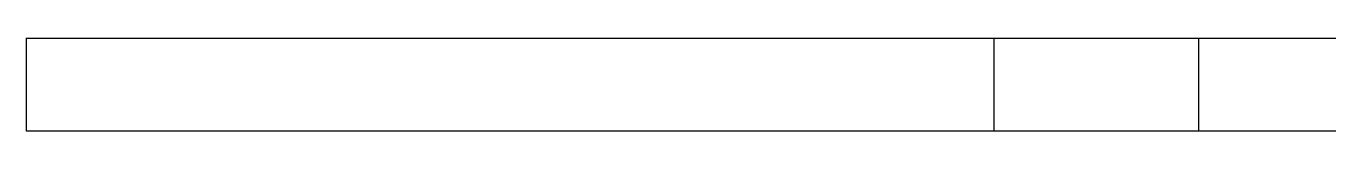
# Model space of a CAD drawing. Header units: millimetres. Extents: x 15 to 415, y 5 to 292.
# Drawn here: x 88.9 to 102.9, y 151.58 to 152.58 of the extents above; entities that cross this region are included whole.
import ezdxf

# ---------------------------------------------------------------- set-up
doc = ezdxf.new("R2010")
doc.units = ezdxf.units.MM

msp = doc.modelspace()

# ---------------------------------------------------------------- linework, layer by layer
at = {"color": 7, "linetype": 'Continuous', "lineweight": 25}
for p, q in [((88.8959, 152.5755), (88.8959, 151.5755)), ((88.8959, 152.5755), (99.2959, 152.5755)), ((99.2959, 152.5755), (99.2959, 151.5755)), ((99.2959, 152.5755), (101.4959, 152.5755)), ((101.4959, 152.5755), (101.4959, 151.5755)), ((101.4959, 152.5755), (104.6474, 152.5755)), ((88.8959, 151.5755), (99.2959, 151.5755)), ((99.2959, 151.5755), (101.4959, 151.5755)), ((101.4959, 151.5755), (105.7108, 151.5755))]:
    msp.add_line(p, q, dxfattribs=at)

doc.saveas('drawing.dxf')
